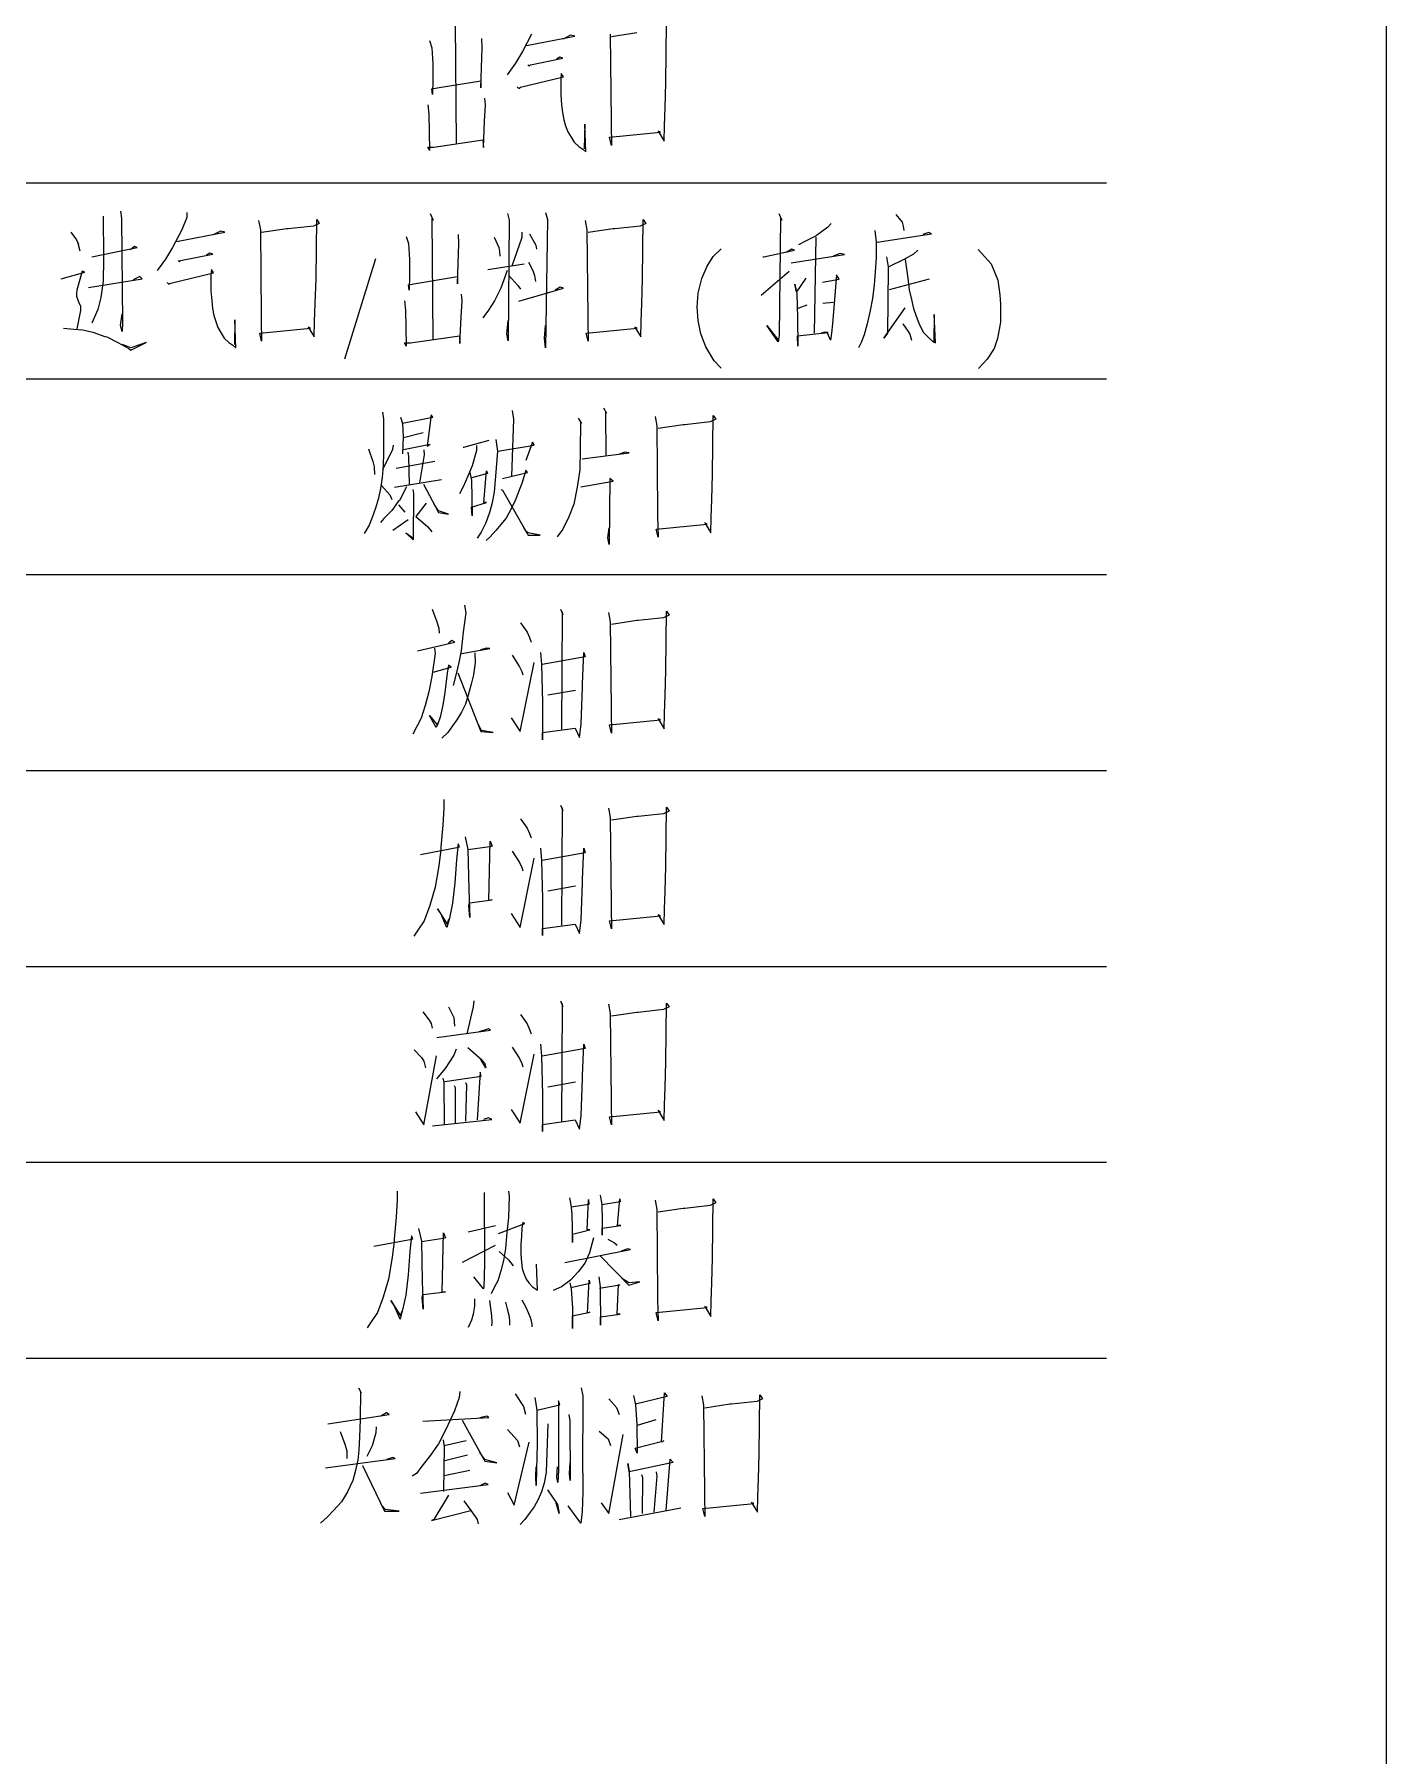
# Model space of a CAD drawing. Extents: x 0 to 2376, y 0 to 3364.
# Drawn here: x 2182.8 to 2376, y 1920.9 to 2166.9 of the extents above; entities that cross this region are included whole.
import ezdxf

# ---------------------------------------------------------------- set-up
doc = ezdxf.new("R2010")
doc.units = 0
doc.header["$MEASUREMENT"] = 0
for name, color, linetype in [('6', 7, 'Continuous'), ('8', 7, 'Continuous'), ('9', 7, 'Continuous')]:
    doc.layers.add(name, color=color, linetype=linetype)

# ---------------------------------------------------------------- blocks, each defined once
blk = doc.blocks.new('BLKENT83')
at = {"layer": '8', "color": 15, "linetype": 'Continuous'}
blk.add_line((2376, 0), (2376, 3364), dxfattribs=at)
at = {"layer": '8', "color": 7, "linetype": 'Continuous', "const_width": 0.03}
blk.add_lwpolyline([(2336, 40), (2336, 3324)], dxfattribs=at)
blk = doc.blocks.new('BLKENT193')
at = {"layer": '9', "color": 2, "linetype": 'Continuous'}
for p, q in [((2242.9, 2168.63), (2243.06, 2151.38)), ((2273.02, 2160.01), (2273.12, 2168.48)), ((2239.24, 2166.05), (2239.56, 2165.03)), ((2239.56, 2165.03), (2239.71, 2162.75)), ((2246.56, 2159.3), (2246.77, 2165.03)), ((2246.77, 2165.03), (2246.72, 2166.36)), ((2253.83, 2166.99), (2252.52, 2164.48)), ((2253.1, 2165.34), (2260, 2166.67)), ((2259.37, 2166.83), (2258.33, 2166.28)), ((2260, 2166.67), (2259.37, 2166.83)), ((2265.07, 2166.99), (2265.18, 2154.6)), ((2268.84, 2167.14), (2265.23, 2166.6)), ((2239.71, 2162.75), (2239.71, 2160.48)), ((2251.53, 2162.83), (2250.33, 2161.18)), ((2252.52, 2164.48), (2251.53, 2162.83)), ((2253.31, 2162.6), (2253.52, 2162.44)), ((2253.52, 2162.44), (2253.67, 2162.6)), ((2253.67, 2162.6), (2258.27, 2163.54)), ((2257.86, 2163.69), (2257.39, 2163.38)), ((2258.27, 2163.54), (2257.86, 2163.69)), ((2239.71, 2160.48), (2239.66, 2158.36)), ((2240.34, 2159.3), (2246.56, 2160.32)), ((2246.56, 2160.32), (2246.56, 2159.3)), ((2252.26, 2159.38), (2258.38, 2160.87)), ((2258.07, 2161.34), (2258.01, 2160.56)), ((2258.01, 2160.56), (2258.01, 2158.28)), ((2258.38, 2160.87), (2258.07, 2161.34)), ((2239.56, 2159.14), (2240.34, 2159.3)), ((2239.66, 2158.36), (2239.56, 2159.14)), ((2247.24, 2156.87), (2247.14, 2157.81)), ((2251.74, 2159.46), (2252, 2159.22)), ((2252, 2159.22), (2252.26, 2159.38)), ((2258.01, 2158.28), (2258.12, 2156.87)), ((2272.91, 2156.48), (2273.02, 2160.01)), ((2238.98, 2156.87), (2239.14, 2155.54)), ((2239.14, 2155.54), (2239.19, 2153.03)), ((2247.08, 2154.52), (2247.24, 2156.87)), ((2258.12, 2156.87), (2258.22, 2155.77)), ((2258.22, 2155.77), (2258.43, 2154.75)), ((2272.81, 2153.89), (2272.91, 2156.48)), ((2239.19, 2153.03), (2239.24, 2150.36)), ((2246.93, 2150.75), (2247.08, 2154.52)), ((2258.43, 2154.75), (2258.69, 2153.89)), ((2258.69, 2153.89), (2259.01, 2153.03)), ((2259.01, 2153.03), (2259.48, 2152.24)), ((2261.41, 2154.13), (2261.36, 2150.6)), ((2261.57, 2150.13), (2261.41, 2154.13)), ((2264.97, 2152.24), (2272.24, 2152.95)), ((2265.18, 2154.6), (2265.18, 2154.13)), ((2265.18, 2154.13), (2265.23, 2151.07)), ((2272.24, 2152.95), (2271.92, 2153.11)), ((2271.92, 2153.11), (2272.76, 2151.69)), ((2272.76, 2151.69), (2272.81, 2153.89)), ((2239.24, 2150.36), (2238.98, 2150.83)), ((2238.98, 2150.83), (2239.87, 2150.83)), ((2239.87, 2150.83), (2246.88, 2151.85)), ((2246.88, 2151.85), (2246.93, 2150.75)), ((2259.48, 2152.24), (2259.9, 2151.54)), ((2259.9, 2151.54), (2260.58, 2150.91)), ((2260.58, 2150.91), (2261.15, 2150.52)), ((2261.15, 2150.52), (2261.57, 2150.13)), ((2265.23, 2151.07), (2264.97, 2152.24))]:
    blk.add_line(p, q, dxfattribs=at)
blk = doc.blocks.new('BLKENT194')
at = {"layer": '9', "color": 2, "linetype": 'Continuous'}
for p, q in [((2192.59, 2140.95), (2192.64, 2135.14)), ((2195.1, 2141.65), (2195.2, 2140.63)), ((2195.2, 2140.63), (2195.36, 2125.73)), ((2204.56, 2140.79), (2203.83, 2138.99)), ((2204.56, 2141.5), (2204.56, 2140.79)), ((2223.02, 2132.01), (2223.12, 2140.48)), ((2223.12, 2140.48), (2223.49, 2139.93)), ((2239.31, 2141.34), (2239.78, 2140.4)), ((2239.78, 2140.4), (2239.57, 2140.63)), ((2239.57, 2140.63), (2239.73, 2123.38)), ((2250.39, 2141.34), (2250.6, 2140.4)), ((2250.6, 2140.4), (2250.5, 2123.14)), ((2255.83, 2141.5), (2256.09, 2140.48)), ((2256.09, 2140.48), (2255.83, 2122.13)), ((2269.69, 2132.01), (2269.79, 2140.48)), ((2269.79, 2140.48), (2270.16, 2139.93)), ((2289.14, 2141.34), (2289.56, 2140.4)), ((2289.4, 2140.63), (2289.19, 2123.93)), ((2289.56, 2140.4), (2289.4, 2140.63)), ((2305.87, 2141.18), (2306.76, 2140.09)), ((2187.99, 2138.67), (2188.77, 2137.58)), ((2203.83, 2138.99), (2202.52, 2136.48)), ((2203.1, 2137.34), (2210, 2138.67)), ((2209.37, 2138.83), (2208.33, 2138.28)), ((2210, 2138.67), (2209.37, 2138.83)), ((2214.81, 2140.32), (2215.07, 2138.99)), ((2215.07, 2138.99), (2215.18, 2126.6)), ((2218.84, 2139.14), (2215.23, 2138.6)), ((2219.05, 2139.14), (2218.84, 2139.14)), ((2222.65, 2139.54), (2219.05, 2139.14)), ((2223.49, 2139.93), (2222.65, 2139.54)), ((2235.91, 2138.05), (2236.22, 2137.03)), ((2243.44, 2137.03), (2243.39, 2138.36)), ((2248.46, 2137.97), (2249.14, 2136.48)), ((2252.43, 2137.89), (2251.02, 2133.81)), ((2252.43, 2138.67), (2252.43, 2137.89)), ((2253.53, 2138.44), (2254.42, 2136.79)), ((2261.48, 2140.32), (2261.74, 2138.99)), ((2261.74, 2138.99), (2261.84, 2126.6)), ((2265.5, 2139.14), (2261.9, 2138.6)), ((2265.71, 2139.14), (2265.5, 2139.14)), ((2269.32, 2139.54), (2265.71, 2139.14)), ((2270.16, 2139.93), (2269.32, 2139.54)), ((2294.47, 2138.13), (2293.06, 2137.42)), ((2294.42, 2137.97), (2294.21, 2124.24)), ((2296.14, 2139.38), (2294.47, 2138.13)), ((2296.61, 2139.93), (2296.14, 2139.38)), ((2302.89, 2138.91), (2303.05, 2137.26)), ((2303.2, 2137.26), (2310.99, 2138.44)), ((2306.76, 2140.09), (2306.91, 2139.54)), ((2306.91, 2139.54), (2307.02, 2138.91)), ((2310.57, 2138.6), (2309.74, 2138.36)), ((2310.99, 2138.44), (2310.57, 2138.6)), ((2188.77, 2137.58), (2189.08, 2136.95)), ((2188.98, 2137.11), (2189.29, 2136.01)), ((2190.97, 2135.14), (2197.45, 2136.48)), ((2190.97, 2135.14), (2197.45, 2136.48)), ((2197.08, 2136.63), (2196.51, 2136.16)), ((2197.08, 2136.63), (2196.51, 2136.16)), ((2197.45, 2136.48), (2197.08, 2136.63)), ((2197.45, 2136.48), (2197.08, 2136.63)), ((2202.52, 2136.48), (2201.53, 2134.83)), ((2203.67, 2134.6), (2208.27, 2135.54)), ((2207.86, 2135.69), (2207.39, 2135.38)), ((2208.27, 2135.54), (2207.86, 2135.69)), ((2236.22, 2137.03), (2236.38, 2134.75)), ((2243.23, 2131.3), (2243.44, 2137.03)), ((2249.14, 2136.48), (2249.24, 2135.93)), ((2249.24, 2135.93), (2249.29, 2135.22)), ((2254.42, 2136.79), (2254.52, 2136.24)), ((2279.78, 2135.17), (2280.93, 2136.29)), ((2286.99, 2135.14), (2291.39, 2136.09)), ((2291.02, 2136.24), (2290.18, 2135.77)), ((2290.91, 2134.28), (2298.55, 2135.46)), ((2291.39, 2136.09), (2291.02, 2136.24)), ((2293.06, 2137.42), (2291.96, 2136.87)), ((2297.92, 2135.62), (2296.93, 2135.22)), ((2298.55, 2135.46), (2297.92, 2135.62)), ((2303.05, 2137.26), (2303.05, 2135.07)), ((2308.38, 2135.54), (2307.12, 2134.83)), ((2309.01, 2136.09), (2308.38, 2135.54)), ((2317.63, 2136.21), (2319.52, 2134.13)), ((2189.61, 2133.11), (2188.82, 2130.36)), ((2189.97, 2132.95), (2189.61, 2133.11)), ((2192.64, 2134.75), (2192.59, 2131.69)), ((2192.64, 2135.14), (2192.64, 2134.75)), ((2201.53, 2134.83), (2200.33, 2133.18)), ((2203.31, 2134.6), (2203.52, 2134.44)), ((2203.52, 2134.44), (2203.67, 2134.6)), ((2208.07, 2133.34), (2208.01, 2132.56)), ((2208.38, 2132.87), (2208.07, 2133.34)), ((2231.54, 2134.85), (2227.07, 2120.53)), ((2236.38, 2134.75), (2236.38, 2132.48)), ((2247.57, 2133.34), (2252.74, 2134.13)), ((2250.34, 2133.18), (2249.45, 2130.67)), ((2253.37, 2134.36), (2254, 2133.18)), ((2254, 2133.18), (2254.26, 2132.48)), ((2278.16, 2132.05), (2278.89, 2133.81)), ((2278.89, 2133.81), (2279.78, 2135.17)), ((2286.63, 2129.65), (2290.65, 2133.11)), ((2286.89, 2135.14), (2286.99, 2135.14)), ((2303.05, 2135.07), (2302.94, 2132.95)), ((2304.56, 2135.14), (2304.77, 2133.73)), ((2304.77, 2133.42), (2304.67, 2124.24)), ((2304.77, 2133.73), (2304.77, 2133.42)), ((2307.12, 2134.83), (2304.88, 2133.73)), ((2307.23, 2134.75), (2307.59, 2132.09)), ((2319.52, 2134.13), (2320.46, 2131.81)), ((2186.58, 2132.01), (2189.97, 2132.95)), ((2190.5, 2130.75), (2198.18, 2132.01)), ((2190.5, 2130.75), (2198.18, 2132.01)), ((2192.59, 2131.69), (2192.27, 2129.34)), ((2197.82, 2132.32), (2196.88, 2131.85)), ((2198.18, 2132.01), (2197.82, 2132.32)), ((2198.18, 2132.01), (2197.82, 2132.32)), ((2201.74, 2131.46), (2202, 2131.22)), ((2202, 2131.22), (2202.26, 2131.38)), ((2202.26, 2131.38), (2208.38, 2132.87)), ((2208.01, 2132.56), (2208.01, 2130.28)), ((2222.91, 2128.48), (2223.02, 2132.01)), ((2236.22, 2131.14), (2237.01, 2131.3)), ((2236.33, 2130.36), (2236.22, 2131.14)), ((2236.38, 2132.48), (2236.33, 2130.36)), ((2237.01, 2131.3), (2243.23, 2132.32)), ((2243.23, 2132.32), (2243.23, 2131.3)), ((2249.45, 2130.67), (2248.51, 2128.87)), ((2250.55, 2132.48), (2251.86, 2131.07)), ((2251.86, 2131.07), (2252.22, 2130.52)), ((2252.01, 2128.79), (2258.39, 2130.67)), ((2254.26, 2132.48), (2254.37, 2131.62)), ((2257.92, 2130.83), (2257.19, 2130.36)), ((2258.39, 2130.67), (2257.92, 2130.83)), ((2269.58, 2128.48), (2269.69, 2132.01)), ((2277.63, 2129.97), (2278.16, 2132.05)), ((2291.7, 2130.13), (2291.44, 2131.22)), ((2291.44, 2131.22), (2291.75, 2129.89)), ((2293.01, 2132.09), (2291.7, 2130.13)), ((2295.41, 2131.54), (2297.76, 2131.93)), ((2297.4, 2132.56), (2296.82, 2125.58)), ((2297.76, 2131.93), (2297.4, 2132.56)), ((2302.78, 2131.14), (2302.52, 2129.18)), ((2302.94, 2132.95), (2302.78, 2131.14)), ((2310.63, 2131.93), (2304.93, 2130.44)), ((2307.59, 2132.09), (2307.8, 2130.44)), ((2320.46, 2131.81), (2320.72, 2129.73)), ((2188.82, 2130.36), (2188.77, 2129.89)), ((2188.77, 2129.89), (2188.77, 2129.5)), ((2188.77, 2129.5), (2189.08, 2128.71)), ((2189.08, 2128.71), (2189.35, 2128.09)), ((2189.35, 2128.09), (2189.35, 2127.46)), ((2192.27, 2129.34), (2191.86, 2127.62)), ((2208.01, 2130.28), (2208.12, 2128.87)), ((2208.12, 2128.87), (2208.22, 2127.77)), ((2222.81, 2125.89), (2222.91, 2128.48)), ((2235.65, 2128.87), (2235.8, 2127.54)), ((2243.75, 2126.52), (2243.91, 2128.87)), ((2243.91, 2128.87), (2243.8, 2129.81)), ((2248.51, 2128.87), (2247.67, 2127.54)), ((2269.48, 2125.89), (2269.58, 2128.48)), ((2277.48, 2127.97), (2277.63, 2129.97)), ((2291.75, 2129.89), (2291.8, 2126.44)), ((2293.16, 2128.24), (2291.86, 2127.77)), ((2296.93, 2128.63), (2295.46, 2128.48)), ((2302.52, 2129.18), (2302.21, 2127.46)), ((2307.8, 2130.44), (2308.12, 2129.03)), ((2308.12, 2129.03), (2308.38, 2127.77)), ((2320.72, 2129.73), (2320.82, 2128.37)), ((2320.82, 2128.37), (2320.82, 2125.81)), ((2189.35, 2127.46), (2188.82, 2124.87)), ((2191.86, 2127.62), (2190.97, 2125.65)), ((2195.1, 2125.34), (2195.31, 2126.99)), ((2195.36, 2125.73), (2195.31, 2124.48)), ((2208.22, 2127.77), (2208.43, 2126.75)), ((2208.43, 2126.75), (2208.69, 2125.89)), ((2208.69, 2125.89), (2209.01, 2125.03)), ((2211.41, 2126.13), (2211.36, 2122.6)), ((2211.57, 2122.13), (2211.41, 2126.13)), ((2215.18, 2126.6), (2215.18, 2126.13)), ((2215.18, 2126.13), (2215.23, 2123.07)), ((2222.76, 2123.69), (2222.81, 2125.89)), ((2235.8, 2127.54), (2235.86, 2125.03)), ((2243.59, 2122.75), (2243.75, 2126.52)), ((2247.67, 2127.54), (2246.84, 2126.44)), ((2250.29, 2124.16), (2250.5, 2126.05)), ((2261.84, 2126.6), (2261.84, 2126.13)), ((2261.84, 2126.13), (2261.9, 2123.07)), ((2269.42, 2123.69), (2269.48, 2125.89)), ((2277.63, 2126.05), (2277.48, 2127.97)), ((2278, 2124.13), (2277.63, 2126.05)), ((2291.8, 2126.44), (2291.86, 2122.36)), ((2296.82, 2125.58), (2296.67, 2124.24)), ((2301.79, 2125.58), (2301.37, 2124.01)), ((2302.21, 2127.46), (2301.79, 2125.58)), ((2304.14, 2123.54), (2307.23, 2127.85)), ((2306.86, 2125.58), (2307.65, 2124.48)), ((2308.38, 2127.77), (2308.8, 2126.67)), ((2308.8, 2126.67), (2309.27, 2125.42)), ((2311.36, 2126.91), (2311.31, 2122.99)), ((2311.52, 2122.83), (2311.36, 2126.91)), ((2320.82, 2125.81), (2320.4, 2123.49)), ((2186.94, 2124.95), (2188.41, 2124.79)), ((2188.41, 2124.79), (2189.71, 2124.71)), ((2189.71, 2124.71), (2191.12, 2124.4)), ((2191.12, 2124.4), (2192.85, 2123.77)), ((2192.85, 2123.77), (2193.11, 2123.69)), ((2193.11, 2123.69), (2194.68, 2122.91)), ((2195.31, 2124.48), (2195.1, 2125.34)), ((2209.01, 2125.03), (2209.48, 2124.24)), ((2209.48, 2124.24), (2209.9, 2123.54)), ((2209.9, 2123.54), (2210.58, 2122.91)), ((2214.97, 2124.24), (2222.24, 2124.95)), ((2215.23, 2123.07), (2214.97, 2124.24)), ((2222.24, 2124.95), (2221.92, 2125.11)), ((2221.92, 2125.11), (2222.76, 2123.69)), ((2235.86, 2125.03), (2235.91, 2122.36)), ((2236.54, 2122.83), (2243.54, 2123.85)), ((2243.54, 2123.85), (2243.59, 2122.75)), ((2250.5, 2123.14), (2250.29, 2124.16)), ((2255.67, 2123.54), (2255.83, 2125.34)), ((2255.83, 2122.13), (2255.67, 2123.54)), ((2261.63, 2124.24), (2268.9, 2124.95)), ((2261.9, 2123.07), (2261.63, 2124.24)), ((2268.9, 2124.95), (2268.59, 2125.11)), ((2268.59, 2125.11), (2269.42, 2123.69)), ((2278.73, 2122.29), (2278, 2124.13)), ((2289.08, 2122.99), (2287.46, 2125.34)), ((2287.46, 2125.34), (2289.14, 2123.14)), ((2289.19, 2123.93), (2289.08, 2122.99)), ((2291.8, 2123.85), (2296.2, 2124.32)), ((2291.86, 2122.36), (2291.8, 2123.85)), ((2295.73, 2124.4), (2295.2, 2124.24)), ((2296.2, 2124.32), (2295.73, 2124.4)), ((2296.56, 2123.22), (2296.09, 2124.24)), ((2296.67, 2124.24), (2296.56, 2123.22)), ((2301.37, 2124.01), (2300.9, 2122.91)), ((2304.67, 2124.24), (2304.14, 2123.54)), ((2307.65, 2124.48), (2307.86, 2124.09)), ((2307.86, 2124.09), (2308.12, 2123.22)), ((2309.27, 2125.42), (2309.84, 2124.32)), ((2309.84, 2124.32), (2310.63, 2123.54)), ((2310.63, 2123.54), (2311.2, 2122.99)), ((2320.4, 2123.49), (2319.93, 2122.05)), ((2194.68, 2122.91), (2196.25, 2122.05)), ((2196.56, 2122.13), (2195.36, 2122.6)), ((2196.25, 2122.05), (2196.56, 2121.81)), ((2196.56, 2121.81), (2198.76, 2122.91)), ((2198.76, 2122.91), (2196.56, 2122.13)), ((2210.58, 2122.91), (2211.15, 2122.52)), ((2211.15, 2122.52), (2211.57, 2122.13)), ((2235.91, 2122.36), (2235.65, 2122.83)), ((2235.65, 2122.83), (2236.54, 2122.83)), ((2279.93, 2120.29), (2278.73, 2122.29)), ((2300.9, 2122.91), (2300.54, 2122.13)), ((2311.2, 2122.99), (2311.52, 2122.83)), ((2319.93, 2122.05), (2318.94, 2120.53)), ((2280.93, 2119.25), (2279.93, 2120.29)), ((2318.94, 2120.53), (2317.69, 2119.17))]:
    blk.add_line(p, q, dxfattribs=at)
blk = doc.blocks.new('BLKENT195')
at = {"layer": '9', "color": 2, "linetype": 'Continuous'}
for p, q in [((2264.1, 2113.58), (2264.52, 2112.79)), ((2232.52, 2112.95), (2232.68, 2111.93)), ((2232.68, 2111.93), (2232.68, 2109.58)), ((2235.08, 2112.24), (2235.4, 2111.3)), ((2235.4, 2111.38), (2239.69, 2112.24)), ((2235.4, 2111.3), (2235.45, 2109.42)), ((2239.48, 2112.56), (2238.9, 2108.09)), ((2239.69, 2112.24), (2239.48, 2112.56)), ((2251.24, 2111.93), (2250.93, 2103.77)), ((2251.03, 2113.18), (2251.24, 2111.93)), ((2260.5, 2112.09), (2260.97, 2111.3)), ((2260.81, 2111.46), (2260.76, 2107.54)), ((2260.97, 2111.3), (2260.81, 2111.46)), ((2264.52, 2112.79), (2264.37, 2112.95)), ((2264.37, 2112.95), (2264.42, 2106.67)), ((2271.48, 2112.32), (2271.74, 2110.99)), ((2271.74, 2110.99), (2271.84, 2098.6)), ((2275.5, 2111.14), (2271.9, 2110.6)), ((2275.71, 2111.14), (2275.5, 2111.14)), ((2279.32, 2111.54), (2275.71, 2111.14)), ((2280.16, 2111.93), (2279.32, 2111.54)), ((2279.69, 2104.01), (2279.79, 2112.48)), ((2279.79, 2112.48), (2280.16, 2111.93)), ((2232.68, 2109.58), (2232.68, 2107.14)), ((2235.45, 2109.42), (2235.4, 2106.99)), ((2235.5, 2109.34), (2238.33, 2110.05)), ((2244.13, 2107.93), (2247.74, 2108.95)), ((2248.73, 2109.03), (2248.94, 2107.38)), ((2253.96, 2108.63), (2253.02, 2106.05)), ((2254.17, 2108.24), (2253.96, 2108.63)), ((2230.54, 2107.69), (2231.16, 2105.89)), ((2233.93, 2107.62), (2232.52, 2104.71)), ((2232.68, 2107.14), (2232.63, 2105.34)), ((2234.04, 2108.24), (2233.93, 2107.62)), ((2239.32, 2108.32), (2235.5, 2107.54)), ((2236.13, 2107.22), (2236.24, 2106.6)), ((2236.24, 2106.6), (2236.34, 2102.67)), ((2238.48, 2106.83), (2237.8, 2102.83)), ((2238.43, 2107.54), (2238.48, 2106.83)), ((2238.9, 2108.09), (2239.32, 2108.32)), ((2244.03, 2107.93), (2244.13, 2107.93)), ((2245.96, 2107.46), (2245.33, 2105.26)), ((2245.96, 2108.16), (2245.96, 2107.46)), ((2248.94, 2107.38), (2248.68, 2103.77)), ((2248.99, 2107.38), (2254.17, 2108.24)), ((2260.76, 2107.54), (2260.71, 2104.71)), ((2261.07, 2106.28), (2267.76, 2107.14)), ((2267.14, 2107.22), (2266.25, 2106.91)), ((2267.76, 2107.14), (2267.14, 2107.22)), ((2231.16, 2105.89), (2231.32, 2105.11)), ((2231.32, 2105.11), (2231.37, 2104.01)), ((2232.47, 2103.62), (2232.21, 2102.05)), ((2232.63, 2105.34), (2232.47, 2103.62)), ((2240, 2105.89), (2234.46, 2104.87)), ((2244.71, 2103.77), (2244.03, 2102.28)), ((2245.33, 2105.26), (2244.71, 2103.77)), ((2245.02, 2104.32), (2245.23, 2103.22)), ((2247.53, 2104.16), (2245.28, 2103.54)), ((2247.01, 2100.01), (2247.37, 2104.56)), ((2247.37, 2104.56), (2247.53, 2104.16)), ((2248.68, 2103.77), (2248.47, 2101.5)), ((2249.67, 2103.46), (2253.23, 2104.32)), ((2253.02, 2104.63), (2252.5, 2102.91)), ((2253.23, 2104.32), (2253.02, 2104.63)), ((2260.71, 2104.71), (2260.34, 2102.2)), ((2264.99, 2103.46), (2264.89, 2094.05)), ((2265.46, 2103.07), (2264.99, 2103.46)), ((2279.58, 2100.48), (2279.69, 2104.01)), ((2232.21, 2102.05), (2231.95, 2100.63)), ((2232.37, 2102.44), (2233.57, 2101.11)), ((2233.57, 2101.11), (2233.83, 2100.48)), ((2234.25, 2102.2), (2240.94, 2103.3)), ((2235.97, 2102.28), (2234.93, 2100.32)), ((2236.86, 2101.89), (2236.97, 2101.34)), ((2236.97, 2101.34), (2236.92, 2094.67)), ((2238.38, 2102.67), (2240.52, 2098.6)), ((2244.03, 2102.28), (2243.5, 2101.26)), ((2245.23, 2103.22), (2245.33, 2098.13)), ((2248.47, 2101.5), (2248.16, 2099.77)), ((2249.41, 2101.89), (2249.67, 2101.81)), ((2249.67, 2101.81), (2253.33, 2095.38)), ((2251.92, 2101.42), (2251.5, 2100.32)), ((2252.5, 2102.91), (2251.92, 2101.42)), ((2260.34, 2102.2), (2259.87, 2099.77)), ((2260.86, 2102.28), (2265.46, 2103.07)), ((2231.53, 2099.22), (2231.06, 2097.89)), ((2231.95, 2100.63), (2231.53, 2099.22)), ((2233.83, 2098.91), (2232.73, 2097.73)), ((2234.77, 2100.16), (2233.83, 2098.91)), ((2234.93, 2100.32), (2234.77, 2100.16)), ((2234.82, 2099.69), (2235.71, 2098.67)), ((2238.75, 2099.93), (2237.28, 2098.05)), ((2240.52, 2098.83), (2239.9, 2099.77)), ((2241.93, 2098.36), (2240.52, 2098.83)), ((2240.52, 2098.6), (2241.93, 2098.36)), ((2245.23, 2099.38), (2247.37, 2100.01)), ((2245.33, 2098.13), (2245.23, 2099.38)), ((2247.37, 2100.01), (2247.01, 2100.01)), ((2247.79, 2098.6), (2247.27, 2097.11)), ((2248.16, 2099.77), (2247.79, 2098.6)), ((2250.93, 2099.22), (2250.2, 2097.81)), ((2251.5, 2100.32), (2250.93, 2099.22)), ((2259.87, 2099.77), (2259.14, 2097.97)), ((2271.84, 2098.6), (2271.84, 2098.13)), ((2279.48, 2097.89), (2279.58, 2100.48)), ((2230.59, 2096.79), (2229.91, 2095.62)), ((2231.06, 2097.89), (2230.59, 2096.79)), ((2232.73, 2097.73), (2232.21, 2097.18)), ((2233.99, 2096.09), (2236.18, 2097.58)), ((2237.28, 2098.05), (2239.01, 2096.56)), ((2239.01, 2096.56), (2239.58, 2095.85)), ((2247.27, 2097.11), (2246.64, 2095.77)), ((2249.41, 2096.87), (2248.73, 2096.01)), ((2250.2, 2097.81), (2249.41, 2096.87)), ((2253.12, 2095.85), (2252.71, 2096.48)), ((2258.3, 2096.24), (2257.46, 2095.14)), ((2259.14, 2097.97), (2258.3, 2096.24)), ((2264.73, 2094.99), (2264.89, 2096.4)), ((2271.63, 2096.24), (2278.9, 2096.95)), ((2271.9, 2095.07), (2271.63, 2096.24)), ((2271.84, 2098.13), (2271.9, 2095.07)), ((2278.9, 2096.95), (2278.59, 2097.11)), ((2278.59, 2097.11), (2279.42, 2095.69)), ((2279.42, 2095.69), (2279.48, 2097.89)), ((2236.92, 2094.67), (2235.87, 2095.69)), ((2235.87, 2095.69), (2236.86, 2094.99)), ((2246.64, 2095.77), (2246.07, 2094.91)), ((2247.9, 2095.14), (2247.32, 2094.6)), ((2248.73, 2096.01), (2247.9, 2095.14)), ((2253.33, 2095.69), (2253.12, 2095.85)), ((2255.06, 2095.38), (2253.33, 2095.69)), ((2253.33, 2095.38), (2255.06, 2095.38)), ((2264.89, 2094.05), (2264.73, 2094.99))]:
    blk.add_line(p, q, dxfattribs=at)
blk = doc.blocks.new('BLKENT196')
at = {"layer": '9', "color": 2, "linetype": 'Continuous'}
for p, q in [((2239.61, 2084.79), (2240.29, 2082.99)), ((2244.42, 2084.24), (2244.05, 2081.5)), ((2244.26, 2085.34), (2244.42, 2084.24)), ((2257.96, 2084.79), (2258.27, 2084.01)), ((2258.17, 2084.4), (2258.12, 2067.62)), ((2258.27, 2084.01), (2258.17, 2084.4)), ((2264.81, 2084.32), (2265.07, 2082.99)), ((2273.49, 2083.93), (2272.65, 2083.54)), ((2273.02, 2076.01), (2273.12, 2084.48)), ((2273.12, 2084.48), (2273.49, 2083.93)), ((2240.29, 2082.99), (2240.55, 2082.05)), ((2240.55, 2082.05), (2240.6, 2081.34)), ((2244.05, 2081.5), (2243.74, 2078.83)), ((2252.26, 2082.83), (2253.2, 2081.5)), ((2253.2, 2081.5), (2253.52, 2080.71)), ((2265.07, 2082.99), (2265.18, 2070.6)), ((2268.84, 2083.14), (2265.23, 2082.6)), ((2269.05, 2083.14), (2268.84, 2083.14)), ((2272.65, 2083.54), (2269.05, 2083.14)), ((2237.52, 2078.83), (2242.85, 2080.09)), ((2239.97, 2079.22), (2240.03, 2078.44)), ((2242.43, 2080.32), (2241.96, 2079.93)), ((2242.85, 2080.09), (2242.43, 2080.32)), ((2243.74, 2078.83), (2243.42, 2077.18)), ((2243.84, 2078.44), (2247.87, 2079.14)), ((2247.4, 2079.22), (2246.51, 2078.99)), ((2247.87, 2079.14), (2247.4, 2079.22)), ((2253.52, 2080.71), (2253.78, 2080.09)), ((2240.03, 2078.44), (2239.56, 2075.14)), ((2239.76, 2075.77), (2242.33, 2076.48)), ((2241.96, 2076.79), (2241.75, 2075.62)), ((2242.33, 2076.48), (2241.96, 2076.79)), ((2243.42, 2077.18), (2243.06, 2075.54)), ((2245.78, 2077.18), (2245.52, 2075.38)), ((2245.73, 2078.52), (2245.78, 2077.18)), ((2251.06, 2078.2), (2252.1, 2076.56)), ((2252.1, 2076.56), (2252.42, 2075.85)), ((2252.21, 2067.3), (2254.2, 2077.18)), ((2255.08, 2078.6), (2255.24, 2076.87)), ((2255.24, 2076.87), (2255.4, 2071.38)), ((2261.46, 2077.97), (2255.35, 2076.87)), ((2261.1, 2074.13), (2261.31, 2078.6)), ((2261.31, 2078.6), (2261.46, 2077.97)), ((2239.56, 2075.14), (2239.14, 2072.95)), ((2241.75, 2075.62), (2241.44, 2072.87)), ((2243.06, 2075.54), (2242.64, 2073.89)), ((2243.27, 2075.69), (2246.56, 2067.3)), ((2245.2, 2074.05), (2244.78, 2072.48)), ((2245.52, 2075.38), (2245.2, 2074.05)), ((2252.42, 2075.85), (2252.58, 2075.38)), ((2261.1, 2073.65), (2261.1, 2074.13)), ((2272.91, 2072.48), (2273.02, 2076.01)), ((2239.14, 2072.95), (2238.61, 2070.99)), ((2241.44, 2072.87), (2241.12, 2071.07)), ((2244.78, 2072.48), (2244.37, 2071.22)), ((2260.1, 2073.18), (2256.13, 2072.48)), ((2260.89, 2068.4), (2261.1, 2073.65)), ((2272.81, 2069.89), (2272.91, 2072.48)), ((2238.04, 2069.18), (2237.46, 2068.09)), ((2238.61, 2070.99), (2238.04, 2069.18)), ((2240.18, 2067.85), (2239.24, 2069.58)), ((2239.24, 2069.58), (2240.34, 2068.24)), ((2240.76, 2069.34), (2240.44, 2068.4)), ((2241.12, 2071.07), (2240.76, 2069.34)), ((2243.79, 2070.05), (2243.16, 2068.95)), ((2244.37, 2071.22), (2243.79, 2070.05)), ((2250.9, 2069.26), (2252.21, 2067.3)), ((2255.4, 2071.38), (2255.4, 2067.85)), ((2265.18, 2070.6), (2265.18, 2070.13)), ((2265.18, 2070.13), (2265.23, 2067.07)), ((2272.24, 2068.95), (2271.92, 2069.11)), ((2271.92, 2069.11), (2272.76, 2067.69)), ((2272.76, 2067.69), (2272.81, 2069.89)), ((2237.46, 2068.09), (2236.84, 2066.91)), ((2240.44, 2068.4), (2240.18, 2067.85)), ((2240.34, 2068.24), (2240.5, 2068.56)), ((2241.86, 2067.14), (2241.02, 2066.36)), ((2242.54, 2068.09), (2241.86, 2067.14)), ((2243.16, 2068.95), (2242.54, 2068.09)), ((2246.67, 2067.46), (2246.2, 2068.4)), ((2246.56, 2067.3), (2248.34, 2067.14)), ((2248.34, 2067.14), (2246.67, 2067.46)), ((2255.4, 2067.85), (2255.4, 2066.13)), ((2255.4, 2067.14), (2260.05, 2067.77)), ((2255.4, 2066.13), (2255.4, 2067.14)), ((2260.05, 2067.77), (2260.68, 2066.44)), ((2260.68, 2066.44), (2260.89, 2068.4)), ((2264.97, 2068.24), (2272.24, 2068.95)), ((2265.23, 2067.07), (2264.97, 2068.24))]:
    blk.add_line(p, q, dxfattribs=at)
blk = doc.blocks.new('BLKENT197')
at = {"layer": '9', "color": 2, "linetype": 'Continuous'}
for p, q in [((2241.28, 2057.58), (2241.28, 2056.32)), ((2257.96, 2056.79), (2258.27, 2056.01)), ((2241.28, 2056.32), (2241.12, 2053.89)), ((2252.26, 2054.83), (2253.2, 2053.5)), ((2258.17, 2056.4), (2258.12, 2039.62)), ((2258.27, 2056.01), (2258.17, 2056.4)), ((2264.81, 2056.32), (2265.07, 2054.99)), ((2265.07, 2054.99), (2265.18, 2042.6)), ((2268.84, 2055.14), (2265.23, 2054.6)), ((2269.05, 2055.14), (2268.84, 2055.14)), ((2272.65, 2055.54), (2269.05, 2055.14)), ((2273.49, 2055.93), (2272.65, 2055.54)), ((2273.02, 2048.01), (2273.12, 2056.48)), ((2273.12, 2056.48), (2273.49, 2055.93)), ((2241.12, 2053.89), (2240.86, 2050.75)), ((2244.31, 2052.24), (2244.73, 2050.44)), ((2253.2, 2053.5), (2253.52, 2052.71)), ((2253.52, 2052.71), (2253.78, 2052.09)), ((2237.93, 2049.73), (2243.37, 2050.75)), ((2240.86, 2050.44), (2240.55, 2048.09)), ((2240.86, 2050.75), (2240.86, 2050.44)), ((2243.32, 2051.22), (2243.11, 2048.95)), ((2243.53, 2050.83), (2243.32, 2051.22)), ((2243.37, 2050.75), (2243.53, 2050.83)), ((2247.87, 2050.83), (2244.73, 2050.36)), ((2244.73, 2050.44), (2244.84, 2044.71)), ((2247.71, 2043.14), (2247.92, 2051.62)), ((2248.18, 2050.91), (2247.87, 2050.83)), ((2247.92, 2051.62), (2248.18, 2050.91)), ((2251.06, 2050.2), (2252.1, 2048.56)), ((2255.08, 2050.6), (2255.24, 2048.87)), ((2261.46, 2049.97), (2255.35, 2048.87)), ((2261.1, 2046.13), (2261.31, 2050.6)), ((2261.31, 2050.6), (2261.46, 2049.97)), ((2240.55, 2048.09), (2240.03, 2045.03)), ((2243.11, 2048.95), (2242.85, 2045.65)), ((2252.1, 2048.56), (2252.42, 2047.85)), ((2252.21, 2039.3), (2254.2, 2049.18)), ((2252.42, 2047.85), (2252.58, 2047.38)), ((2255.24, 2048.87), (2255.4, 2043.38)), ((2272.91, 2044.48), (2273.02, 2048.01)), ((2240.03, 2045.03), (2239.29, 2042.44)), ((2242.85, 2045.65), (2242.54, 2042.75)), ((2244.84, 2044.71), (2244.99, 2040.71)), ((2260.1, 2045.18), (2256.13, 2044.48)), ((2260.89, 2040.4), (2261.1, 2045.65)), ((2261.1, 2045.65), (2261.1, 2046.13)), ((2272.81, 2041.89), (2272.91, 2044.48)), ((2239.29, 2042.44), (2238.46, 2040.24)), ((2240.86, 2041.26), (2240.39, 2041.97)), ((2240.39, 2041.97), (2241.75, 2039.77)), ((2242.54, 2042.75), (2242.07, 2040.63)), ((2244.84, 2042.36), (2244.94, 2042.83)), ((2244.99, 2040.71), (2244.84, 2042.36)), ((2244.94, 2042.83), (2248.18, 2043.22)), ((2248.18, 2043.22), (2247.71, 2043.14)), ((2255.4, 2043.38), (2255.4, 2039.85)), ((2265.18, 2042.6), (2265.18, 2042.13)), ((2265.18, 2042.13), (2265.23, 2039.07)), ((2238.46, 2040.24), (2237.57, 2038.91)), ((2241.33, 2040.16), (2240.86, 2041.26)), ((2241.7, 2039.3), (2241.33, 2040.16)), ((2242.07, 2040.63), (2241.7, 2039.3)), ((2241.75, 2039.77), (2242.01, 2040.48)), ((2250.9, 2041.26), (2252.21, 2039.3)), ((2255.4, 2039.85), (2255.4, 2038.13)), ((2255.4, 2039.14), (2260.05, 2039.77)), ((2260.05, 2039.77), (2260.68, 2038.44)), ((2260.68, 2038.44), (2260.89, 2040.4)), ((2264.97, 2040.24), (2272.24, 2040.95)), ((2265.23, 2039.07), (2264.97, 2040.24)), ((2272.24, 2040.95), (2271.92, 2041.11)), ((2271.92, 2041.11), (2272.76, 2039.69)), ((2272.76, 2039.69), (2272.81, 2041.89)), ((2237.57, 2038.91), (2236.99, 2038.05)), ((2255.4, 2038.13), (2255.4, 2039.14))]:
    blk.add_line(p, q, dxfattribs=at)
blk = doc.blocks.new('BLKENT198')
at = {"layer": '9', "color": 2, "linetype": 'Continuous'}
for p, q in [((2238.3, 2027.22), (2239.19, 2026.05)), ((2241.96, 2027.93), (2242.69, 2026.44)), ((2245.46, 2027.93), (2244.58, 2024.09)), ((2245.57, 2028.79), (2245.46, 2027.93)), ((2257.96, 2028.79), (2258.27, 2028.01)), ((2258.17, 2028.4), (2258.12, 2011.62)), ((2258.27, 2028.01), (2258.17, 2028.4)), ((2264.81, 2028.32), (2265.07, 2026.99)), ((2272.65, 2027.54), (2269.05, 2027.14)), ((2273.49, 2027.93), (2272.65, 2027.54)), ((2273.02, 2020.01), (2273.12, 2028.48)), ((2273.12, 2028.48), (2273.49, 2027.93)), ((2239.19, 2026.05), (2239.45, 2025.58)), ((2239.45, 2025.58), (2239.61, 2024.87)), ((2242.69, 2026.44), (2242.8, 2025.18)), ((2247.66, 2024.79), (2246.2, 2024.32)), ((2247.97, 2024.63), (2247.66, 2024.79)), ((2252.26, 2026.83), (2253.2, 2025.5)), ((2253.2, 2025.5), (2253.52, 2024.71)), ((2253.52, 2024.71), (2253.78, 2024.09)), ((2265.07, 2026.99), (2265.18, 2014.6)), ((2268.84, 2027.14), (2265.23, 2026.6)), ((2269.05, 2027.14), (2268.84, 2027.14)), ((2240.29, 2023.54), (2247.97, 2024.63)), ((2255.08, 2022.6), (2255.24, 2020.87)), ((2261.1, 2018.13), (2261.31, 2022.6)), ((2261.31, 2022.6), (2261.46, 2021.97)), ((2237.05, 2021.81), (2238.09, 2020.71)), ((2238.09, 2020.71), (2238.41, 2020.16)), ((2238.41, 2011.07), (2240.24, 2020.95)), ((2238.41, 2020.16), (2238.67, 2019.22)), ((2242.69, 2021.03), (2241.49, 2019.14)), ((2243.06, 2021.89), (2242.69, 2021.03)), ((2244.73, 2022.13), (2246.67, 2020.4)), ((2247.29, 2019.22), (2246.56, 2020.4)), ((2246.67, 2020.4), (2247.08, 2019.93)), ((2247.08, 2019.93), (2247.29, 2019.22)), ((2251.06, 2022.2), (2252.1, 2020.56)), ((2252.1, 2020.56), (2252.42, 2019.85)), ((2252.21, 2011.3), (2254.2, 2021.18)), ((2252.42, 2019.85), (2252.58, 2019.38)), ((2255.24, 2020.87), (2255.4, 2015.38)), ((2261.46, 2021.97), (2255.35, 2020.87)), ((2272.91, 2016.48), (2273.02, 2020.01)), ((2241.49, 2019.14), (2240.24, 2017.65)), ((2241.12, 2017.73), (2241.28, 2017.18)), ((2241.44, 2017.26), (2246.61, 2018.05)), ((2246.46, 2018.6), (2246.04, 2011.77)), ((2246.61, 2018.05), (2246.46, 2018.6)), ((2260.89, 2012.4), (2261.1, 2017.65)), ((2261.1, 2017.65), (2261.1, 2018.13)), ((2241.28, 2017.18), (2241.33, 2011.14)), ((2242.75, 2016.71), (2242.9, 2016.4)), ((2242.9, 2016.4), (2242.9, 2011.3)), ((2244.37, 2017.11), (2244.52, 2016.79)), ((2244.52, 2016.79), (2244.37, 2011.62)), ((2255.4, 2015.38), (2255.4, 2011.85)), ((2260.1, 2017.18), (2256.13, 2016.48)), ((2272.81, 2013.89), (2272.91, 2016.48)), ((2237.25, 2012.95), (2238.41, 2011.07)), ((2250.9, 2013.26), (2252.21, 2011.3)), ((2264.97, 2012.24), (2272.24, 2012.95)), ((2265.18, 2014.6), (2265.18, 2014.13)), ((2265.18, 2014.13), (2265.23, 2011.07)), ((2272.24, 2012.95), (2271.92, 2013.11)), ((2271.92, 2013.11), (2272.76, 2011.69)), ((2272.76, 2011.69), (2272.81, 2013.89)), ((2239.66, 2010.91), (2248.13, 2011.85)), ((2247.66, 2012.09), (2246.93, 2011.85)), ((2248.13, 2011.85), (2247.66, 2012.09)), ((2255.4, 2011.85), (2255.4, 2010.13)), ((2255.4, 2011.14), (2260.05, 2011.77)), ((2255.4, 2010.13), (2255.4, 2011.14)), ((2260.05, 2011.77), (2260.68, 2010.44)), ((2260.68, 2010.44), (2260.89, 2012.4)), ((2265.23, 2011.07), (2264.97, 2012.24))]:
    blk.add_line(p, q, dxfattribs=at)
blk = doc.blocks.new('BLKENT199')
at = {"layer": '9', "color": 2, "linetype": 'Continuous'}
for p, q in [((2234.61, 2000.32), (2234.46, 1997.89)), ((2234.61, 2001.58), (2234.61, 2000.32)), ((2247.06, 2001.42), (2247.11, 1991.46)), ((2250.51, 2001.58), (2250.61, 2000.87)), ((2250.61, 2000.87), (2250.51, 1997.81)), ((2259.24, 2000.63), (2259.45, 1999.62)), ((2261.75, 1996.09), (2261.96, 2000.4)), ((2261.96, 2000.4), (2262.01, 1999.69)), ((2263.63, 2001.03), (2263.84, 1999.69)), ((2266.09, 1996.71), (2266.41, 2000.48)), ((2266.41, 2000.48), (2266.46, 2000.09)), ((2271.48, 2000.32), (2271.74, 1998.99)), ((2279.69, 1992.01), (2279.79, 2000.48)), ((2279.79, 2000.48), (2280.16, 1999.93)), ((2234.46, 1997.89), (2234.2, 1994.75)), ((2250.51, 1997.81), (2250.3, 1995.69)), ((2259.45, 1999.62), (2259.56, 1998.36)), ((2262.01, 1999.69), (2259.5, 1999.3)), ((2259.56, 1998.36), (2259.66, 1994.28)), ((2266.46, 2000.09), (2263.84, 1999.62)), ((2263.84, 1999.69), (2263.9, 1997.34)), ((2271.74, 1998.99), (2271.84, 1986.6)), ((2275.5, 1999.14), (2271.9, 1998.6)), ((2275.71, 1999.14), (2275.5, 1999.14)), ((2279.32, 1999.54), (2275.71, 1999.14)), ((2280.16, 1999.93), (2279.32, 1999.54)), ((2236.65, 1995.22), (2236.44, 1992.95)), ((2236.86, 1994.83), (2236.65, 1995.22)), ((2237.65, 1996.24), (2238.07, 1994.44)), ((2241.05, 1987.14), (2241.25, 1995.62)), ((2241.25, 1995.62), (2241.52, 1994.91)), ((2244.76, 1995.77), (2248.68, 1996.71)), ((2249.1, 1995.54), (2252.86, 1996.95)), ((2250.3, 1995.69), (2250.09, 1993.42)), ((2252.44, 1996.32), (2252.39, 1995.14)), ((2252.55, 1997.11), (2252.44, 1996.32)), ((2252.86, 1996.95), (2252.55, 1997.11)), ((2259.66, 1995.46), (2262.17, 1996.09)), ((2259.66, 1994.28), (2259.66, 1995.46)), ((2262.17, 1996.09), (2261.75, 1996.09)), ((2263.9, 1997.34), (2263.9, 1995.3)), ((2263.9, 1996.32), (2266.56, 1996.71)), ((2263.9, 1995.3), (2263.9, 1996.32)), ((2266.56, 1996.71), (2266.09, 1996.71)), ((2231.27, 1993.73), (2236.71, 1994.75)), ((2234.2, 1994.44), (2233.88, 1992.09)), ((2234.2, 1994.75), (2234.2, 1994.44)), ((2236.44, 1992.95), (2236.18, 1989.65)), ((2236.71, 1994.75), (2236.86, 1994.83)), ((2241.2, 1994.83), (2238.07, 1994.36)), ((2238.07, 1994.44), (2238.17, 1988.71)), ((2241.52, 1994.91), (2241.2, 1994.83)), ((2243.97, 1991.46), (2248.68, 1993.89)), ((2249.2, 1992.95), (2250.51, 1991.77)), ((2250.09, 1993.42), (2249.83, 1991.69)), ((2252.39, 1995.14), (2252.29, 1993.97)), ((2252.29, 1993.97), (2252.29, 1992.56)), ((2258.56, 1991.38), (2267.97, 1993.26)), ((2262.12, 1992.79), (2261.44, 1991.3)), ((2262.69, 1994.91), (2262.12, 1992.79)), ((2264.73, 1994.75), (2265.67, 1994.2)), ((2265.67, 1994.2), (2266.04, 1993.89)), ((2267.56, 1993.34), (2266.61, 1993.03)), ((2267.97, 1993.26), (2267.56, 1993.34)), ((2233.88, 1992.09), (2233.36, 1989.03)), ((2247.11, 1991.46), (2247.06, 1989.42)), ((2249.83, 1991.69), (2249.41, 1990.2)), ((2250.51, 1991.77), (2251.19, 1990.91)), ((2252.29, 1992.56), (2252.39, 1991.46)), ((2252.39, 1991.46), (2252.5, 1990.52)), ((2252.5, 1990.52), (2252.71, 1989.81)), ((2254.69, 1987.46), (2254.54, 1991.14)), ((2261.44, 1991.3), (2260.5, 1990.05)), ((2263.69, 1992.32), (2267.71, 1988.16)), ((2279.58, 1988.48), (2279.69, 1992.01)), ((2233.36, 1989.03), (2232.63, 1986.44)), ((2236.18, 1989.65), (2235.87, 1986.75)), ((2238.17, 1988.71), (2238.33, 1984.71)), ((2246.95, 1987.62), (2245.59, 1989.34)), ((2247.01, 1987.93), (2246.95, 1987.62)), ((2247.06, 1989.42), (2247.01, 1987.93)), ((2248.52, 1987.93), (2248.05, 1986.91)), ((2248.99, 1988.79), (2248.52, 1987.93)), ((2249.41, 1990.2), (2248.99, 1988.79)), ((2252.71, 1989.81), (2253.07, 1989.03)), ((2253.07, 1989.03), (2253.44, 1988.48)), ((2253.44, 1988.48), (2253.96, 1987.93)), ((2253.96, 1987.93), (2254.38, 1987.62)), ((2258.09, 1987.93), (2256.89, 1987.38)), ((2259.4, 1988.87), (2258.09, 1987.93)), ((2259.29, 1988.48), (2259.5, 1987.62)), ((2260.5, 1990.05), (2259.4, 1988.87)), ((2262.17, 1988.4), (2259.45, 1987.77)), ((2261.8, 1984.16), (2262.07, 1988.87)), ((2262.07, 1988.87), (2262.17, 1988.4)), ((2263.42, 1989.34), (2263.63, 1987.93)), ((2266.41, 1988.16), (2263.53, 1987.69)), ((2263.63, 1987.93), (2263.69, 1982.44)), ((2266.04, 1984.01), (2266.25, 1988.24)), ((2266.25, 1988.24), (2266.41, 1988.16)), ((2267.71, 1988.48), (2266.67, 1989.18)), ((2267.71, 1988.16), (2269.28, 1988.63)), ((2269.28, 1988.63), (2267.71, 1988.48)), ((2279.48, 1985.89), (2279.58, 1988.48)), ((2232.63, 1986.44), (2231.79, 1984.24)), ((2234.2, 1985.26), (2233.73, 1985.97)), ((2233.73, 1985.97), (2235.08, 1983.77)), ((2235.87, 1986.75), (2235.4, 1984.63)), ((2238.17, 1986.36), (2238.27, 1986.83)), ((2238.33, 1984.71), (2238.17, 1986.36)), ((2238.27, 1986.83), (2241.52, 1987.22)), ((2241.52, 1987.22), (2241.05, 1987.14)), ((2245.65, 1986.2), (2245.65, 1985.18)), ((2247.79, 1985.97), (2248.1, 1983.77)), ((2250.09, 1985.73), (2250.35, 1984.79)), ((2252.44, 1986.05), (2253.02, 1985.03)), ((2254.38, 1987.62), (2254.69, 1987.46)), ((2259.5, 1987.62), (2259.66, 1984.87)), ((2271.84, 1986.6), (2271.84, 1986.13)), ((2271.84, 1986.13), (2271.9, 1983.07)), ((2279.42, 1983.69), (2279.48, 1985.89)), ((2230.9, 1982.91), (2230.33, 1982.05)), ((2231.79, 1984.24), (2230.9, 1982.91)), ((2234.67, 1984.16), (2234.2, 1985.26)), ((2235.03, 1983.3), (2234.67, 1984.16)), ((2235.4, 1984.63), (2235.03, 1983.3)), ((2235.08, 1983.77), (2235.35, 1984.48)), ((2245.23, 1983.14), (2244.76, 1982.13)), ((2245.49, 1984.01), (2245.23, 1983.14)), ((2245.65, 1985.18), (2245.49, 1984.01)), ((2248.1, 1983.77), (2248.16, 1982.83)), ((2250.35, 1984.79), (2250.56, 1983.85)), ((2250.56, 1983.85), (2250.67, 1983.14)), ((2250.67, 1983.14), (2250.67, 1982.44)), ((2253.02, 1985.03), (2253.33, 1984.24)), ((2253.33, 1984.24), (2253.65, 1983.46)), ((2253.65, 1983.46), (2253.86, 1982.6)), ((2259.66, 1984.87), (2259.66, 1984.48)), ((2259.66, 1984.48), (2259.66, 1981.97)), ((2259.66, 1983.77), (2262.17, 1984.32)), ((2259.66, 1981.97), (2259.66, 1983.77)), ((2262.17, 1984.32), (2261.8, 1984.16)), ((2263.69, 1983.62), (2266.46, 1984.01)), ((2263.69, 1982.44), (2263.69, 1983.62)), ((2266.46, 1984.01), (2266.04, 1984.01)), ((2271.63, 1984.24), (2278.9, 1984.95)), ((2271.9, 1983.07), (2271.63, 1984.24)), ((2278.9, 1984.95), (2278.59, 1985.11)), ((2278.59, 1985.11), (2279.42, 1983.69)), ((2248.16, 1982.83), (2248.1, 1982.36)), ((2253.86, 1982.6), (2253.86, 1982.2))]:
    blk.add_line(p, q, dxfattribs=at)
blk = doc.blocks.new('BLKENT200')
at = {"layer": '9', "color": 2, "linetype": 'Continuous'}
for p, q in [((2229.1, 1973.5), (2229.46, 1972.79)), ((2260.89, 1973.5), (2261.15, 1972.32)), ((2229.36, 1972.95), (2229.31, 1968.95)), ((2229.46, 1972.79), (2229.36, 1972.95)), ((2243.48, 1972.09), (2242.8, 1970.2)), ((2243.58, 1972.95), (2243.48, 1972.09)), ((2251.48, 1972.63), (2252.68, 1970.83)), ((2252.68, 1970.83), (2252.94, 1969.73)), ((2254.3, 1972.09), (2254.56, 1970.28)), ((2254.56, 1970.28), (2257.86, 1971.07)), ((2257.86, 1971.07), (2257.65, 1971.62)), ((2257.65, 1971.62), (2257.65, 1966.44)), ((2261.15, 1972.32), (2261.15, 1969.81)), ((2264.86, 1971.93), (2265.96, 1970.67)), ((2265.96, 1970.67), (2266.33, 1969.65)), ((2268.37, 1972.4), (2268.68, 1971.07)), ((2273.18, 1972.24), (2268.68, 1971.14)), ((2268.68, 1971.07), (2268.84, 1968.24)), ((2272.39, 1965.73), (2272.81, 1972.79)), ((2272.81, 1972.79), (2273.18, 1972.24)), ((2278.14, 1972.32), (2278.41, 1970.99)), ((2278.41, 1970.99), (2278.51, 1958.6)), ((2282.17, 1971.14), (2278.56, 1970.6)), ((2282.38, 1971.14), (2282.17, 1971.14)), ((2285.99, 1971.54), (2282.38, 1971.14)), ((2286.82, 1971.93), (2285.99, 1971.54)), ((2286.35, 1964.01), (2286.46, 1972.48)), ((2286.46, 1972.48), (2286.82, 1971.93)), ((2224.71, 1968.32), (2233.49, 1969.65)), ((2229.31, 1968.95), (2229.25, 1966.44)), ((2233.07, 1969.89), (2232.29, 1969.42)), ((2233.49, 1969.65), (2233.07, 1969.89)), ((2238.3, 1968.71), (2247.71, 1969.26)), ((2242.8, 1970.2), (2241.59, 1967.54)), ((2243.9, 1968.87), (2247.14, 1962.99)), ((2247.45, 1969.42), (2246.41, 1969.18)), ((2247.71, 1969.26), (2247.45, 1969.42)), ((2254.56, 1970.28), (2254.61, 1965.42)), ((2256.13, 1968.32), (2255.92, 1961.42)), ((2259.16, 1969.65), (2259.27, 1968.79)), ((2259.27, 1968.79), (2259.32, 1960.24)), ((2261.15, 1969.81), (2261.1, 1964.01)), ((2268.84, 1968.24), (2268.89, 1964.16)), ((2268.94, 1968.16), (2271.61, 1968.95)), ((2226.48, 1967.22), (2227.16, 1965.42)), ((2229.25, 1966.44), (2229.15, 1964.56)), ((2231.56, 1967.07), (2231.03, 1965.18)), ((2231.61, 1967.93), (2231.56, 1967.07)), ((2241.59, 1967.54), (2240.5, 1965.5)), ((2241.18, 1966.05), (2241.33, 1965.03)), ((2241.33, 1965.26), (2244.47, 1965.97)), ((2250.38, 1967.54), (2251.79, 1965.97)), ((2251.32, 1956.71), (2253.46, 1965.73)), ((2251.79, 1965.97), (2252.1, 1965.03)), ((2257.65, 1966.44), (2257.65, 1962.05)), ((2263.5, 1967.3), (2264.76, 1966.2)), ((2264.76, 1966.2), (2265.12, 1965.26)), ((2264.86, 1955.54), (2266.9, 1966.83)), ((2268.63, 1964.87), (2272.71, 1965.89)), ((2272.71, 1965.89), (2272.39, 1965.73)), ((2224.39, 1962.05), (2234.33, 1963.38)), ((2227.16, 1965.42), (2227.42, 1964.48)), ((2227.42, 1964.48), (2227.42, 1963.38)), ((2229.15, 1964.56), (2228.99, 1963.14)), ((2231.03, 1965.18), (2230.3, 1963.69)), ((2234.01, 1963.54), (2233.12, 1963.22)), ((2234.33, 1963.38), (2234.01, 1963.54)), ((2239.24, 1963.69), (2238.14, 1962.28)), ((2240.5, 1965.5), (2239.24, 1963.69)), ((2241.33, 1965.03), (2241.23, 1958.67)), ((2244.68, 1963.85), (2241.44, 1963.07)), ((2247.14, 1963.22), (2246.41, 1964.24)), ((2248.86, 1962.75), (2247.14, 1963.22)), ((2254.61, 1965.42), (2254.51, 1961.81)), ((2261.1, 1964.01), (2261.15, 1958.6)), ((2268.89, 1964.16), (2268.63, 1964.87)), ((2273.07, 1955.93), (2273.65, 1963.3)), ((2273.65, 1963.3), (2274.07, 1962.83)), ((2286.25, 1960.48), (2286.35, 1964.01)), ((2228.68, 1961.65), (2228.26, 1960.24)), ((2228.99, 1963.14), (2228.68, 1961.65)), ((2229.67, 1962.36), (2232.81, 1955.85)), ((2237.36, 1961.26), (2236.78, 1960.87)), ((2238.14, 1962.28), (2237.36, 1961.26)), ((2241.33, 1960.95), (2244.99, 1961.73)), ((2247.14, 1962.99), (2248.86, 1962.75)), ((2254.41, 1960.79), (2254.46, 1962.2)), ((2254.46, 1959.54), (2254.41, 1960.79)), ((2254.51, 1961.81), (2254.46, 1959.54)), ((2255.92, 1961.42), (2255.61, 1959.85)), ((2257.44, 1960.71), (2257.54, 1962.2)), ((2257.65, 1961.73), (2257.59, 1959.93)), ((2257.65, 1962.05), (2257.65, 1961.73)), ((2259.22, 1961.26), (2259.32, 1962.75)), ((2259.32, 1960.24), (2259.22, 1961.26)), ((2267.79, 1961.5), (2267.58, 1962.67)), ((2267.58, 1962.67), (2267.79, 1961.58)), ((2274.07, 1962.83), (2267.79, 1961.5)), ((2267.79, 1961.58), (2267.95, 1955.07)), ((2269.73, 1960.63), (2269.57, 1961.03)), ((2271.71, 1960.87), (2271.29, 1955.69)), ((2271.61, 1961.5), (2271.71, 1960.87)), ((2227.53, 1958.6), (2226.64, 1957.18)), ((2228.26, 1960.24), (2227.53, 1958.6)), ((2237.93, 1958.44), (2247.61, 1959.69)), ((2247.19, 1959.85), (2246.41, 1959.46)), ((2247.61, 1959.69), (2247.19, 1959.85)), ((2250.38, 1958.52), (2251.32, 1956.71)), ((2255.24, 1958.6), (2254.77, 1957.5)), ((2255.61, 1959.85), (2255.24, 1958.6)), ((2256.08, 1958.91), (2257.54, 1956.79)), ((2257.59, 1959.93), (2257.44, 1960.71)), ((2261.15, 1958.6), (2261.05, 1955.77)), ((2269.67, 1955.54), (2269.73, 1960.63)), ((2278.51, 1958.6), (2278.51, 1958.13)), ((2286.14, 1957.89), (2286.25, 1960.48)), ((2225.54, 1955.93), (2224.6, 1954.99)), ((2226.64, 1957.18), (2225.54, 1955.93)), ((2232.97, 1956.09), (2232.39, 1956.71)), ((2232.81, 1955.85), (2234.9, 1955.85)), ((2234.9, 1955.85), (2232.97, 1956.09)), ((2239.5, 1954.52), (2245.15, 1955.93)), ((2241.96, 1958.13), (2239.87, 1954.67)), ((2244.16, 1957.34), (2245.78, 1955.07)), ((2254.2, 1956.48), (2253.46, 1955.54)), ((2254.77, 1957.5), (2254.2, 1956.48)), ((2257.75, 1955.54), (2257.28, 1957.18)), ((2257.54, 1956.79), (2257.75, 1955.54)), ((2260.84, 1954.13), (2259.06, 1956.63)), ((2263.76, 1957.03), (2264.86, 1955.54)), ((2266.33, 1954.67), (2275.16, 1956.32)), ((2278.3, 1956.24), (2285.57, 1956.95)), ((2278.56, 1955.07), (2278.3, 1956.24)), ((2278.51, 1958.13), (2278.56, 1955.07)), ((2285.57, 1956.95), (2285.25, 1957.11)), ((2285.25, 1957.11), (2286.09, 1955.69)), ((2286.09, 1955.69), (2286.14, 1957.89)), ((2224.6, 1954.99), (2223.66, 1954.13)), ((2239.87, 1954.67), (2239.5, 1954.52)), ((2245.78, 1955.07), (2246.04, 1954.67)), ((2246.04, 1954.67), (2246.2, 1954.05)), ((2252.84, 1954.67), (2252.21, 1953.97)), ((2253.46, 1955.54), (2252.84, 1954.67)), ((2261.05, 1955.77), (2260.84, 1954.13))]:
    blk.add_line(p, q, dxfattribs=at)
blk = doc.blocks.new('BLKENT190')
at = {"layer": '9'}
for name in ['BLKENT193', 'BLKENT194', 'BLKENT195', 'BLKENT196', 'BLKENT197', 'BLKENT198', 'BLKENT199', 'BLKENT200']:
    blk.add_blockref(name, (0, 0), dxfattribs=at)
blk = doc.blocks.new('BLKENT183')
at = {"layer": '9', "color": 1, "linetype": 'Continuous'}
for p, q in [((1616, 2145.73), (2336, 2145.73)), ((1616, 2117.73), (2336, 2117.73)), ((1616, 2089.73), (2336, 2089.73)), ((1616, 2061.73), (2336, 2061.73)), ((1616, 2033.73), (2336, 2033.73)), ((1616, 2005.73), (2336, 2005.73)), ((1616, 1977.73), (2336, 1977.73))]:
    blk.add_line(p, q, dxfattribs=at)
at = {"layer": '9', "color": 7, "linetype": 'Continuous', "const_width": 0.03}
for points in [[(2336, 2269.73), (2336, 1949.73)], [(1616, 1949.73), (2336, 1949.73)]]:
    blk.add_lwpolyline(points, dxfattribs=at)
at = {"layer": '9'}
blk.add_blockref('BLKENT190', (0, 0), dxfattribs=at)

msp = doc.modelspace()

# ---------------------------------------------------------------- block references
at = {"layer": '6'}
for name in ['BLKENT83', 'BLKENT183']:
    msp.add_blockref(name, (0, 0), dxfattribs=at)

doc.saveas('drawing.dxf')
